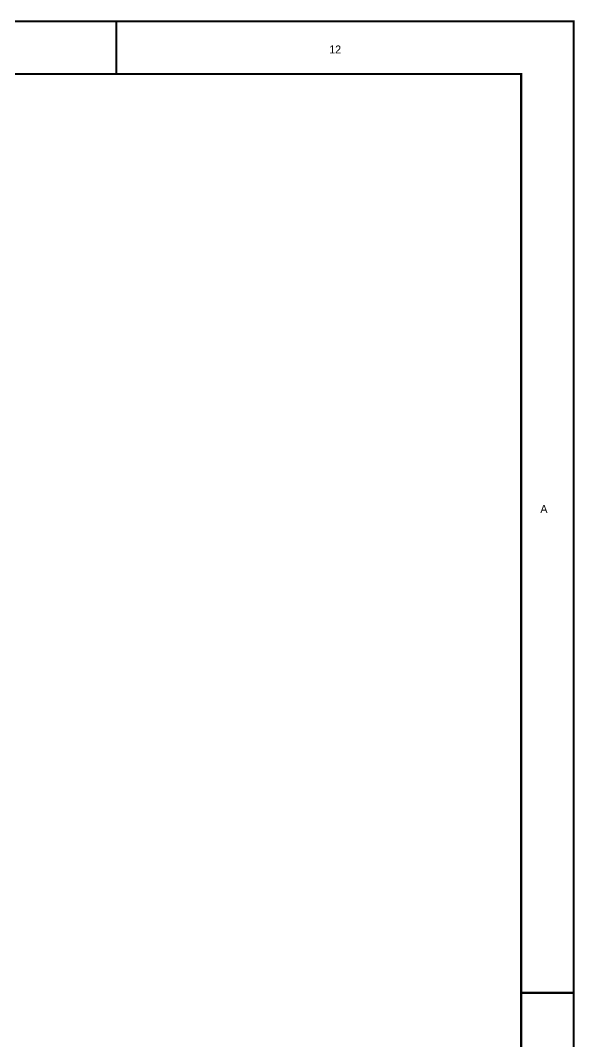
# Model space of a CAD drawing. Header units: inches. Extents: x 0 to 31.5, y 0 to 22.3.
# Drawn here: x 28.32 to 31.5, y 16.45 to 22.31 of the extents above; entities that cross this region are included whole.
import ezdxf

# ---------------------------------------------------------------- set-up
doc = ezdxf.new("R2010")
doc.units = ezdxf.units.IN
doc.header["$MEASUREMENT"] = 0
doc.layers.add('Sheet', color=255, linetype='Continuous')

msp = doc.modelspace()

# ---------------------------------------------------------------- linework, layer by layer
at = {"layer": 'Sheet'}
for points in [[(0.0034, 22.3, 0.0118, 0.0118, 0), (31.4977, 22.3, 0.0118, 0.0118, 0), (31.4977, 0, 0.0118, 0.0118, 0), (0.0034, 0, 0.0118, 0.0118, 0), (0.0034, 22.3, 0.0118, 0.0118, 0)], [(0.0034, 22.3, 0.0039, 0.0039, 0), (0.0034, 0, 0.0039, 0.0039, 0), (31.4977, 0, 0.0039, 0.0039, 0), (31.4977, 22.3, 0.0039, 0.0039, 0), (0.0034, 22.3, 0.0039, 0.0039, 0), (0.0034, 22.3, 0.0039, 0.0039, 0)], [(0.3043, 21.9991, 0.0118, 0.0118, 0), (31.1969, 21.9991, 0.0118, 0.0118, 0), (31.1969, 0.2998, 0.0118, 0.0118, 0), (0.3043, 0.2998, 0.0118, 0.0118, 0), (0.3043, 21.9991, 0.0118, 0.0118, 0)], [(0.3043, 21.9991, 0.0039, 0.0039, 0), (0.3043, 0.2998, 0.0039, 0.0039, 0), (31.1969, 0.2998, 0.0039, 0.0039, 0), (31.1969, 21.9991, 0.0039, 0.0039, 0), (0.3043, 21.9991, 0.0039, 0.0039, 0), (0.3043, 21.9991, 0.0039, 0.0039, 0)]]:
    msp.add_lwpolyline(points, format="xyseb", close=True, dxfattribs=at)
for points in [[(28.8727, 22.3, 0.0118, 0.0118, 0), (28.8727, 21.9991, 0.0118, 0.0118, 0)], [(31.4977, 22.3, 0.0118, 0.0118, 0), (31.1969, 22.3, 0.0118, 0.0118, 0)], [(31.4977, 22.3, 0.0118, 0.0118, 0), (31.4977, 21.9991, 0.0118, 0.0118, 0)], [(31.4977, 16.725, 0.0118, 0.0118, 0), (31.1969, 16.725, 0.0118, 0.0118, 0)]]:
    msp.add_lwpolyline(points, format="xyseb", dxfattribs=at)

# ---------------------------------------------------------------- texts
for s, height, p in [('12', 0.04594, (30.0945, 22.1162)), ('A', 0.0459, (31.3071, 19.4792))]:
    msp.add_text(s, height=height, dxfattribs=at).set_placement(p)

doc.saveas('drawing.dxf')
